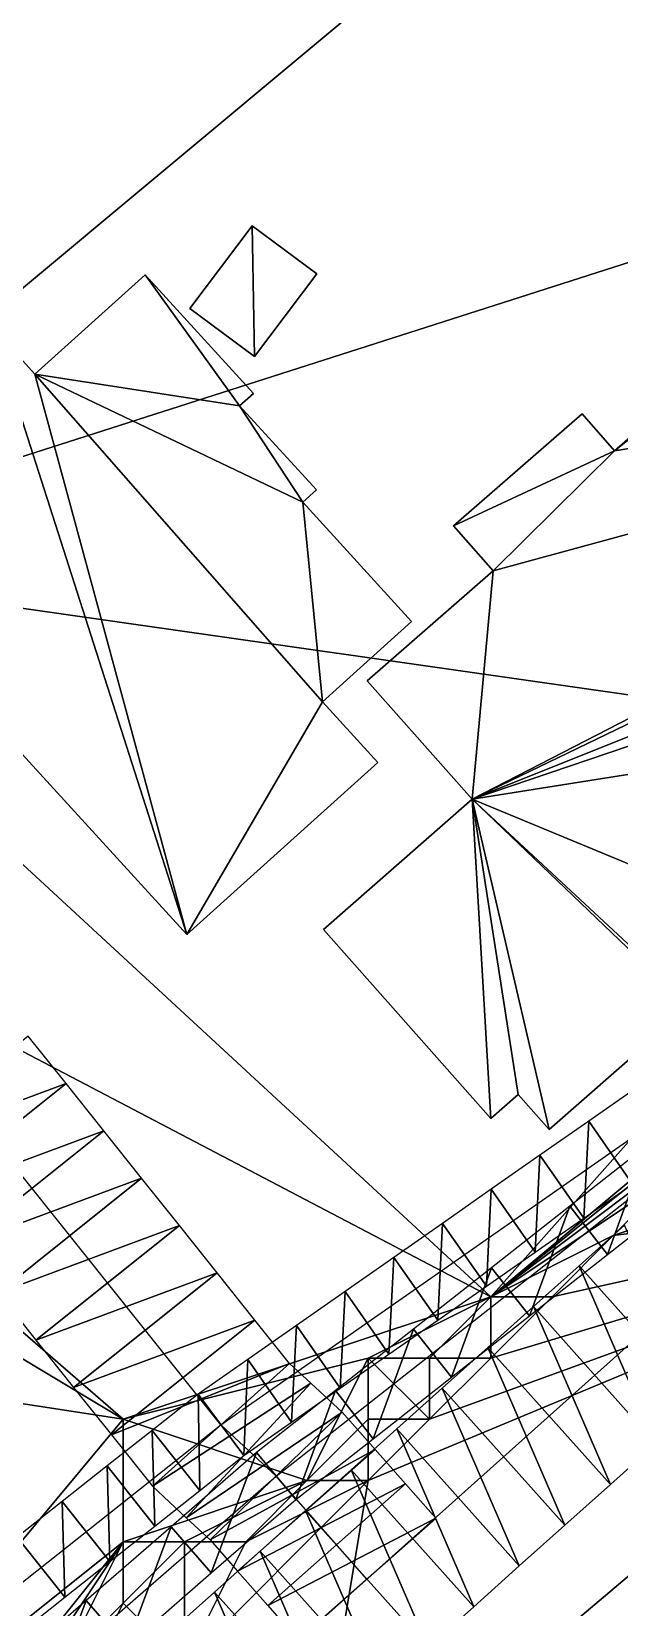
# Model space of a CAD drawing. Header units: metres. Extents: x -1103 to 901, y -902 to 905.
# Drawn here: x -1047 to -1027.8, y 659.9 to 711.3 of the extents above; entities that cross this region are included whole.
import ezdxf

# ---------------------------------------------------------------- set-up
doc = ezdxf.new("R2010")
doc.units = ezdxf.units.M
for name, color, linetype in [('OSM_BUILDING_FOOTPRINTS', 7, 'CONTINUOUS'), ('OSM_BUILDING_ROOFS', 1, 'CONTINUOUS'), ('OSM_BUILDING_WALLS', 8, 'CONTINUOUS'), ('OSM_PATH_AXES', 30, 'CONTINUOUS'), ('OSM_PATH_SURFACE', 30, 'CONTINUOUS'), ('OSM_ROAD_AXES', 2, 'CONTINUOUS'), ('OSM_ROAD_SURFACE', 9, 'CONTINUOUS'), ('OSM_TERRAIN', 3, 'CONTINUOUS'), ('OSM_WATER_SURFACE', 5, 'CONTINUOUS'), ('OSM_WATERWAYS', 5, 'CONTINUOUS')]:
    doc.layers.add(name, color=color, linetype=linetype)

msp = doc.modelspace()

# ---------------------------------------------------------------- linework, layer by layer
at = {"layer": 'OSM_BUILDING_FOOTPRINTS'}
for points in [[(-1037.682, 703.386, 12.999), (-1039.715, 700.688, 12.999), (-1041.827, 702.258, 12.999), (-1039.793, 704.956, 12.999), (-1037.682, 703.386, 12.999)], [(-1054.738, 695.843, 12.975), (-1048.293, 701.65, 12.975), (-1046.889, 700.112, 12.975), (-1043.286, 703.353, 12.975), (-1039.749, 699.482, 12.975), (-1040.202, 699.073, 12.975), (-1037.693, 696.33, 12.975), (-1038.135, 695.932, 12.975), (-1034.586, 692.04, 12.975), (-1037.493, 689.419, 12.975), (-1035.692, 687.439, 12.975), (-1041.926, 681.821, 12.975), (-1054.738, 695.843, 12.975)]]:
    msp.add_polyline3d(points, close=True, dxfattribs=at)
msp.add_polyline3d([(-1025.522, 679.466, 12.221), (-1030.098, 675.462, 12.221), (-1031.104, 676.601, 12.221), (-1031.999, 675.816, 12.221), (-1037.46, 681.987, 12.221), (-1032.608, 686.234, 12.221), (-1036.034, 690.104, 12.221), (-1033.713, 692.128, 12.221), (-1031.922, 693.687, 12.221), (-1033.216, 695.158, 12.221), (-1029.015, 698.819, 12.221), (-1027.965, 697.613, 12.221), (-1025.777, 699.516, 12.221)], dxfattribs=at)
at = {"layer": 'OSM_BUILDING_ROOFS'}
for points in [[(-1013.474, 709.181, 22.221), (-1025.777, 699.516, 22.221), (-1027.965, 697.613, 22.221)], [(-1002.608, 701.673, 22.221), (-1013.474, 709.181, 22.221), (-1027.965, 697.613, 22.221)], [(-1039.715, 700.688, 22.999), (-1039.793, 704.956, 22.999), (-1041.827, 702.258, 22.999)], [(-1039.715, 700.688, 22.999), (-1037.682, 703.386, 22.999), (-1039.793, 704.956, 22.999)], [(-1040.202, 699.073, 53.375), (-1043.286, 703.353, 53.375), (-1046.889, 700.112, 53.375)], [(-1040.202, 699.073, 53.375), (-1039.749, 699.482, 53.375), (-1043.286, 703.353, 53.375)], [(-1048.293, 701.65, 53.375), (-1054.738, 695.843, 53.375), (-1041.926, 681.821, 53.375)], [(-1046.889, 700.112, 53.375), (-1048.293, 701.65, 53.375), (-1041.926, 681.821, 53.375)], [(-1002.608, 701.673, 22.221), (-1031.922, 693.687, 22.221), (-1032.608, 686.234, 22.221)], [(-1032.608, 686.234, 22.221), (-1005.073, 699.527, 22.221), (-1002.608, 701.673, 22.221)], [(-1002.608, 701.673, 22.221), (-1027.965, 697.613, 22.221), (-1031.922, 693.687, 22.221)], [(-1046.889, 700.112, 53.375), (-1041.926, 681.821, 53.375), (-1037.493, 689.419, 53.375)], [(-1046.889, 700.112, 53.375), (-1037.493, 689.419, 53.375), (-1038.135, 695.932, 53.375)], [(-1046.889, 700.112, 53.375), (-1038.135, 695.932, 53.375), (-1040.202, 699.073, 53.375)], [(-1032.608, 686.234, 22.221), (-1009.616, 695.446, 22.221), (-1005.073, 699.527, 22.221)], [(-1038.135, 695.932, 53.375), (-1037.693, 696.33, 53.375), (-1040.202, 699.073, 53.375)], [(-1027.965, 697.613, 22.221), (-1029.015, 698.819, 22.221), (-1033.216, 695.158, 22.221)], [(-1027.965, 697.613, 22.221), (-1033.216, 695.158, 22.221), (-1031.922, 693.687, 22.221)], [(-1037.493, 689.419, 53.375), (-1034.586, 692.04, 53.375), (-1038.135, 695.932, 53.375)], [(-1032.608, 686.234, 22.221), (-1012.258, 693.135, 22.221), (-1009.616, 695.446, 22.221)], [(-1031.922, 693.687, 22.221), (-1033.713, 692.128, 22.221), (-1036.034, 690.104, 22.221)], [(-1031.922, 693.687, 22.221), (-1036.034, 690.104, 22.221), (-1032.608, 686.234, 22.221)], [(-1032.608, 686.234, 22.221), (-1016.48, 688.8, 22.221), (-1012.258, 693.135, 22.221)], [(-1041.926, 681.821, 53.375), (-1035.692, 687.439, 53.375), (-1037.493, 689.419, 53.375)], [(-1032.608, 686.234, 22.221), (-1024.008, 682.684, 22.221), (-1016.48, 688.8, 22.221)], [(-1032.608, 686.234, 22.221), (-1037.46, 681.987, 22.221), (-1031.999, 675.816, 22.221)], [(-1032.608, 686.234, 22.221), (-1031.999, 675.816, 22.221), (-1031.104, 676.601, 22.221)], [(-1032.608, 686.234, 22.221), (-1031.104, 676.601, 22.221), (-1030.098, 675.462, 22.221)], [(-1032.608, 686.234, 22.221), (-1030.098, 675.462, 22.221), (-1025.522, 679.466, 22.221)], [(-1032.608, 686.234, 22.221), (-1025.522, 679.466, 22.221), (-1026.473, 680.538, 22.221)], [(-1032.608, 686.234, 22.221), (-1026.473, 680.538, 22.221), (-1024.008, 682.684, 22.221)]]:
    msp.add_3dface(points, dxfattribs=at)
at = {"layer": 'OSM_BUILDING_WALLS'}
for points in [[(-1039.793, 704.956, 12.999), (-1041.827, 702.258, 12.999), (-1041.827, 702.258, 22.999)], [(-1039.793, 704.956, 12.999), (-1041.827, 702.258, 22.999), (-1039.793, 704.956, 22.999)], [(-1037.682, 703.386, 12.999), (-1039.793, 704.956, 12.999), (-1039.793, 704.956, 22.999)], [(-1037.682, 703.386, 12.999), (-1039.793, 704.956, 22.999), (-1037.682, 703.386, 22.999)], [(-1043.286, 703.353, 12.975), (-1046.889, 700.112, 12.975), (-1046.889, 700.112, 53.375)], [(-1043.286, 703.353, 12.975), (-1046.889, 700.112, 53.375), (-1043.286, 703.353, 53.375)], [(-1039.749, 699.482, 12.975), (-1043.286, 703.353, 12.975), (-1043.286, 703.353, 53.375)], [(-1039.749, 699.482, 12.975), (-1043.286, 703.353, 53.375), (-1039.749, 699.482, 53.375)], [(-1039.715, 700.688, 12.999), (-1037.682, 703.386, 12.999), (-1037.682, 703.386, 22.999)], [(-1039.715, 700.688, 12.999), (-1037.682, 703.386, 22.999), (-1039.715, 700.688, 22.999)], [(-1041.827, 702.258, 12.999), (-1039.715, 700.688, 12.999), (-1039.715, 700.688, 22.999)], [(-1041.827, 702.258, 12.999), (-1039.715, 700.688, 22.999), (-1041.827, 702.258, 22.999)], [(-1046.889, 700.112, 12.975), (-1048.293, 701.65, 12.975), (-1048.293, 701.65, 53.375)], [(-1046.889, 700.112, 12.975), (-1048.293, 701.65, 53.375), (-1046.889, 700.112, 53.375)], [(-1040.202, 699.073, 12.975), (-1039.749, 699.482, 12.975), (-1039.749, 699.482, 53.375)], [(-1040.202, 699.073, 12.975), (-1039.749, 699.482, 53.375), (-1040.202, 699.073, 53.375)], [(-1037.693, 696.33, 12.975), (-1040.202, 699.073, 12.975), (-1040.202, 699.073, 53.375)], [(-1037.693, 696.33, 12.975), (-1040.202, 699.073, 53.375), (-1037.693, 696.33, 53.375)], [(-1025.777, 699.516, 12.221), (-1027.965, 697.613, 12.221), (-1027.965, 697.613, 22.221)], [(-1025.777, 699.516, 12.221), (-1027.965, 697.613, 22.221), (-1025.777, 699.516, 22.221)], [(-1029.015, 698.819, 12.221), (-1033.216, 695.158, 12.221), (-1033.216, 695.158, 22.221)], [(-1029.015, 698.819, 12.221), (-1033.216, 695.158, 22.221), (-1029.015, 698.819, 22.221)], [(-1027.965, 697.613, 12.221), (-1029.015, 698.819, 12.221), (-1029.015, 698.819, 22.221)], [(-1027.965, 697.613, 12.221), (-1029.015, 698.819, 22.221), (-1027.965, 697.613, 22.221)], [(-1038.135, 695.932, 12.975), (-1037.693, 696.33, 12.975), (-1037.693, 696.33, 53.375)], [(-1038.135, 695.932, 12.975), (-1037.693, 696.33, 53.375), (-1038.135, 695.932, 53.375)], [(-1034.586, 692.04, 12.975), (-1038.135, 695.932, 12.975), (-1038.135, 695.932, 53.375)], [(-1034.586, 692.04, 12.975), (-1038.135, 695.932, 53.375), (-1034.586, 692.04, 53.375)], [(-1054.738, 695.843, 12.975), (-1041.926, 681.821, 12.975), (-1041.926, 681.821, 53.375)], [(-1054.738, 695.843, 12.975), (-1041.926, 681.821, 53.375), (-1054.738, 695.843, 53.375)], [(-1033.216, 695.158, 12.221), (-1031.922, 693.687, 12.221), (-1031.922, 693.687, 22.221)], [(-1033.216, 695.158, 12.221), (-1031.922, 693.687, 22.221), (-1033.216, 695.158, 22.221)], [(-1031.922, 693.687, 12.221), (-1033.713, 692.128, 12.221), (-1033.713, 692.128, 22.221)], [(-1031.922, 693.687, 12.221), (-1033.713, 692.128, 22.221), (-1031.922, 693.687, 22.221)], [(-1037.493, 689.419, 12.975), (-1034.586, 692.04, 12.975), (-1034.586, 692.04, 53.375)], [(-1037.493, 689.419, 12.975), (-1034.586, 692.04, 53.375), (-1037.493, 689.419, 53.375)], [(-1033.713, 692.128, 12.221), (-1036.034, 690.104, 12.221), (-1036.034, 690.104, 22.221)], [(-1033.713, 692.128, 12.221), (-1036.034, 690.104, 22.221), (-1033.713, 692.128, 22.221)], [(-1036.034, 690.104, 12.221), (-1032.608, 686.234, 12.221), (-1032.608, 686.234, 22.221)], [(-1036.034, 690.104, 12.221), (-1032.608, 686.234, 22.221), (-1036.034, 690.104, 22.221)], [(-1035.692, 687.439, 12.975), (-1037.493, 689.419, 12.975), (-1037.493, 689.419, 53.375)], [(-1035.692, 687.439, 12.975), (-1037.493, 689.419, 53.375), (-1035.692, 687.439, 53.375)], [(-1041.926, 681.821, 12.975), (-1035.692, 687.439, 12.975), (-1035.692, 687.439, 53.375)], [(-1041.926, 681.821, 12.975), (-1035.692, 687.439, 53.375), (-1041.926, 681.821, 53.375)], [(-1032.608, 686.234, 12.221), (-1037.46, 681.987, 12.221), (-1037.46, 681.987, 22.221)], [(-1032.608, 686.234, 12.221), (-1037.46, 681.987, 22.221), (-1032.608, 686.234, 22.221)], [(-1037.46, 681.987, 12.221), (-1031.999, 675.816, 12.221), (-1031.999, 675.816, 22.221)], [(-1037.46, 681.987, 12.221), (-1031.999, 675.816, 22.221), (-1037.46, 681.987, 22.221)], [(-1030.098, 675.462, 12.221), (-1025.522, 679.466, 12.221), (-1025.522, 679.466, 22.221)], [(-1030.098, 675.462, 12.221), (-1025.522, 679.466, 22.221), (-1030.098, 675.462, 22.221)], [(-1031.999, 675.816, 12.221), (-1031.104, 676.601, 12.221), (-1031.104, 676.601, 22.221)], [(-1031.999, 675.816, 12.221), (-1031.104, 676.601, 22.221), (-1031.999, 675.816, 22.221)], [(-1031.104, 676.601, 12.221), (-1030.098, 675.462, 12.221), (-1030.098, 675.462, 22.221)], [(-1031.104, 676.601, 12.221), (-1030.098, 675.462, 22.221), (-1031.104, 676.601, 22.221)]]:
    msp.add_3dface(points, dxfattribs=at)
at = {"layer": 'OSM_PATH_AXES'}
msp.add_polyline3d([(-1100, 614.436, 14.432), (-1087.268, 623.605, 14.308), (-1078.06, 633.139, 14.564), (-1067.957, 642.251, 14.862), (-1048.149, 660.012, 15.181), (-1040.809, 665.819, 15.149), (-1016.955, 682.474, 14.848), (-1002.165, 695.623, 14.017), (-995.633, 701.905, 13.614), (-969.502, 727.153, 13.249), (-939.922, 752.335, 10.603), (-928.647, 761.138, 10.91), (-915.759, 773.535, 11.003), (-914.134, 779.286, 10.928), (-896.636, 795.267, 11.317), (-876.474, 815.804, 12.38), (-862.911, 828.544, 13.579), (-847.425, 841.428, 15.193), (-839.455, 849.269, 16.005), (-824.367, 862.639, 16.441), (-797.882, 885.355, 14.191), (-795.682, 887.235, 13.984), (-783.048, 898.272, 13.138), (-780.912, 900, 13.035)], dxfattribs=at)
at = {"layer": 'OSM_PATH_SURFACE'}
for points in [[(-1027.371, 673.677, 14.992), (-1027.212, 676.837, 15.062), (-1028.803, 675.726, 15.077)], [(-1028.962, 672.566, 15.041), (-1028.803, 675.726, 15.077), (-1030.393, 674.616, 15.092)], [(-1028.962, 672.566, 15.041), (-1027.371, 673.677, 14.992), (-1028.803, 675.726, 15.077)], [(-1030.552, 671.456, 15.109), (-1030.393, 674.616, 15.092), (-1031.983, 673.506, 15.108)], [(-1030.552, 671.456, 15.109), (-1028.962, 672.566, 15.041), (-1030.393, 674.616, 15.092)], [(-1032.142, 670.345, 15.138), (-1031.983, 673.506, 15.108), (-1033.573, 672.395, 15.123)], [(-1032.142, 670.345, 15.138), (-1030.552, 671.456, 15.109), (-1031.983, 673.506, 15.108)], [(-1033.732, 669.235, 15.189), (-1033.573, 672.395, 15.123), (-1035.164, 671.285, 15.14)], [(-1033.732, 669.235, 15.189), (-1032.142, 670.345, 15.138), (-1033.573, 672.395, 15.123)], [(-1035.323, 668.125, 15.255), (-1035.164, 671.285, 15.14), (-1036.754, 670.175, 15.145)], [(-1035.323, 668.125, 15.255), (-1033.732, 669.235, 15.189), (-1035.164, 671.285, 15.14)], [(-1036.913, 667.014, 15.298), (-1036.754, 670.175, 15.145), (-1038.344, 669.064, 15.15)], [(-1036.913, 667.014, 15.298), (-1035.323, 668.125, 15.255), (-1036.754, 670.175, 15.145)], [(-1038.503, 665.904, 15.274), (-1038.344, 669.064, 15.15), (-1039.934, 667.954, 15.155)], [(-1038.503, 665.904, 15.274), (-1036.913, 667.014, 15.298), (-1038.344, 669.064, 15.15)], [(-1040.064, 664.815, 15.251), (-1039.934, 667.954, 15.155), (-1041.554, 666.822, 15.159)], [(-1040.064, 664.815, 15.251), (-1038.503, 665.904, 15.274), (-1039.934, 667.954, 15.155)], [(-1041.502, 663.677, 15.316), (-1041.554, 666.822, 15.159), (-1043.053, 665.638, 15.188)], [(-1041.502, 663.677, 15.316), (-1040.064, 664.815, 15.251), (-1041.554, 666.822, 15.159)], [(-1042.969, 662.516, 15.39), (-1043.053, 665.638, 15.188), (-1044.52, 664.476, 15.226)], [(-1042.969, 662.516, 15.39), (-1041.502, 663.677, 15.316), (-1043.053, 665.638, 15.188)], [(-1044.437, 661.355, 15.391), (-1044.52, 664.476, 15.226), (-1045.988, 663.315, 15.199)], [(-1044.437, 661.355, 15.391), (-1042.969, 662.516, 15.39), (-1044.52, 664.476, 15.226)], [(-1045.905, 660.193, 15.362), (-1045.988, 663.315, 15.199), (-1047.456, 662.154, 15.189)], [(-1045.905, 660.193, 15.362), (-1044.437, 661.355, 15.391), (-1045.988, 663.315, 15.199)], [(-1047.343, 659.057, 15.337), (-1045.905, 660.193, 15.362), (-1047.456, 662.154, 15.189)]]:
    msp.add_3dface(points, dxfattribs=at)
at = {"layer": 'OSM_ROAD_AXES'}
for points in [[(-1100, 603.586, 14.265), (-1036.045, 660.787, 15.769), (-925.961, 759.247, 11.192), (-846.872, 830.037, 13.274)], [(-1036.045, 660.787, 15.769), (-1039.007, 664.149, 15.207), (-1040.809, 665.819, 15.149), (-1100, 739.96, 14.471)]]:
    msp.add_polyline3d(points, dxfattribs=at)
at = {"layer": 'OSM_ROAD_SURFACE'}
for points in [[(-1045.863, 676.958, 15.104), (-1047.097, 678.503, 15.095), (-1051.786, 674.759, 15.116)], [(-1045.863, 676.958, 15.104), (-1051.786, 674.759, 15.116), (-1050.552, 673.215, 15.12)], [(-1044.63, 675.413, 15.108), (-1045.863, 676.958, 15.104), (-1050.552, 673.215, 15.12)], [(-1044.63, 675.413, 15.108), (-1050.552, 673.215, 15.12), (-1049.319, 671.67, 15.123)], [(-1043.397, 673.869, 15.111), (-1044.63, 675.413, 15.108), (-1049.319, 671.67, 15.123)], [(-1043.397, 673.869, 15.111), (-1049.319, 671.67, 15.123), (-1048.086, 670.125, 15.126)], [(-1042.164, 672.324, 15.114), (-1043.397, 673.869, 15.111), (-1048.086, 670.125, 15.126)], [(-1042.164, 672.324, 15.114), (-1048.086, 670.125, 15.126), (-1046.853, 668.581, 15.13)], [(-1040.931, 670.78, 15.117), (-1042.164, 672.324, 15.114), (-1046.853, 668.581, 15.13)], [(-1025.119, 666.534, 15.879), (-1027.631, 672.337, 15.872), (-1029.119, 671.006, 15.819)], [(-1040.931, 670.78, 15.117), (-1046.853, 668.581, 15.13), (-1045.62, 667.036, 15.146)], [(-1039.698, 669.235, 15.121), (-1040.931, 670.78, 15.117), (-1045.62, 667.036, 15.146)], [(-1026.607, 665.203, 15.874), (-1029.119, 671.006, 15.819), (-1030.607, 669.676, 15.743)], [(-1026.607, 665.203, 15.874), (-1025.119, 666.534, 15.879), (-1029.119, 671.006, 15.819)], [(-1039.698, 669.235, 15.121), (-1045.62, 667.036, 15.146), (-1044.387, 665.491, 15.14)], [(-1038.576, 667.822, 15.124), (-1039.698, 669.235, 15.121), (-1044.387, 665.491, 15.14)], [(-1028.094, 663.873, 15.869), (-1030.607, 669.676, 15.743), (-1032.094, 668.345, 15.669)], [(-1028.094, 663.873, 15.869), (-1026.607, 665.203, 15.874), (-1030.607, 669.676, 15.743)], [(-1029.582, 662.542, 15.864), (-1032.094, 668.345, 15.669), (-1033.582, 667.015, 15.59)], [(-1029.582, 662.542, 15.864), (-1028.094, 663.873, 15.869), (-1032.094, 668.345, 15.669)], [(-1038.576, 667.822, 15.124), (-1044.387, 665.491, 15.14), (-1043.043, 663.816, 15.276)], [(-1037.869, 667.184, 15.247), (-1038.576, 667.822, 15.124), (-1043.043, 663.816, 15.276)], [(-1037.869, 667.184, 15.247), (-1043.043, 663.816, 15.276), (-1041.947, 662.783, 15.343)], [(-1036.849, 666.233, 15.271), (-1037.869, 667.184, 15.247), (-1041.947, 662.783, 15.343)], [(-1031.07, 661.212, 15.859), (-1033.582, 667.015, 15.59), (-1035.07, 665.684, 15.57)], [(-1031.07, 661.212, 15.859), (-1029.582, 662.542, 15.864), (-1033.582, 667.015, 15.59)], [(-1036.849, 666.233, 15.271), (-1041.947, 662.783, 15.343), (-1041.165, 662.065, 15.177)], [(-1035.769, 665.011, 15.562), (-1036.849, 666.233, 15.271), (-1041.165, 662.065, 15.177)], [(-1032.557, 659.881, 15.854), (-1035.07, 665.684, 15.57), (-1036.557, 664.353, 15.544)], [(-1032.557, 659.881, 15.854), (-1031.07, 661.212, 15.859), (-1035.07, 665.684, 15.57)], [(-1035.769, 665.011, 15.562), (-1041.165, 662.065, 15.177), (-1040.271, 661.045, 15.448)], [(-1034.781, 663.891, 15.812), (-1035.769, 665.011, 15.562), (-1040.271, 661.045, 15.448)], [(-1034.045, 658.551, 15.849), (-1036.557, 664.353, 15.544), (-1038.045, 663.023, 15.516)], [(-1034.045, 658.551, 15.849), (-1032.557, 659.881, 15.854), (-1036.557, 664.353, 15.544)], [(-1034.781, 663.891, 15.812), (-1040.271, 661.045, 15.448), (-1039.283, 659.924, 15.8)], [(-1033.794, 662.77, 15.827), (-1034.781, 663.891, 15.812), (-1039.283, 659.924, 15.8)], [(-1035.532, 657.22, 15.844), (-1038.045, 663.023, 15.516), (-1039.532, 661.693, 15.473)], [(-1035.532, 657.22, 15.844), (-1034.045, 658.551, 15.849), (-1038.045, 663.023, 15.516)], [(-1033.794, 662.77, 15.827), (-1039.283, 659.924, 15.8), (-1038.296, 658.803, 15.814)], [(-1037.02, 655.89, 15.839), (-1039.532, 661.693, 15.473), (-1041.019, 660.362, 15.467)], [(-1037.02, 655.89, 15.839), (-1035.532, 657.22, 15.844), (-1039.532, 661.693, 15.473)], [(-1038.507, 654.56, 15.836), (-1041.019, 660.362, 15.467), (-1042.507, 659.032, 15.51)], [(-1038.507, 654.56, 15.836), (-1037.02, 655.89, 15.839), (-1041.019, 660.362, 15.467)]]:
    msp.add_3dface(points, dxfattribs=at)
at = {"layer": 'OSM_TERRAIN'}
for points in [[(-1044, 728, 14.849), (-1058, 694, 14.911), (-1038, 738, 14.88)], [(-1058, 694, 14.911), (-1022, 724, 14.917), (-1038, 738, 14.88)], [(-1062, 714, 14.111), (-1058, 694, 14.911), (-1044, 728, 14.849)], [(-1058, 694, 14.911), (-1008, 710, 14.769), (-1022, 724, 14.917)], [(-1058, 694, 14.911), (-1016, 688, 14.842), (-1008, 710, 14.769)], [(-1032, 670, 15.061), (-1058, 694, 14.911), (-1074, 692, 15.038)], [(-1058, 694, 14.911), (-1032, 670, 15.061), (-1016, 688, 14.842)], [(-1074, 684, 15.341), (-1044, 666, 15.084), (-1074, 692, 15.038)], [(-1044, 666, 15.084), (-1032, 670, 15.061), (-1074, 692, 15.038)], [(-1020, 680, 14.657), (-1016, 688, 14.842), (-1032, 670, 15.061)], [(-1044, 666, 15.084), (-1074, 684, 15.341), (-1070, 670, 15.143)], [(-1022, 678, 14.739), (-1020, 680, 14.657), (-1032, 670, 15.061)], [(-1032, 670, 15.061), (-1024, 676, 14.812), (-1022, 678, 14.739)], [(-1026, 674, 15.783), (-1024, 676, 14.812), (-1032, 670, 15.061)], [(-1038, 652, 15.804), (-1016, 652, 15.915), (-1012, 674, 15.898)], [(-1038, 652, 15.804), (-1012, 674, 15.898), (-1036, 664, 15.751)], [(-1036, 664, 15.751), (-1012, 674, 15.898), (-1034, 666, 15.75)], [(-1034, 666, 15.75), (-1012, 674, 15.898), (-1032, 668, 15.778)], [(-1012, 674, 15.898), (-1030, 670, 15.801), (-1032, 668, 15.778)], [(-1028, 672, 15.829), (-1026, 674, 15.783), (-1032, 670, 15.061)], [(-1030, 670, 15.801), (-1012, 674, 15.898), (-1028, 672, 15.829)], [(-1012, 674, 15.898), (-1022, 674, 15.838), (-1028, 672, 15.829)], [(-1028, 672, 15.829), (-1022, 674, 15.838), (-1026, 674, 15.783)], [(-1030, 670, 15.801), (-1028, 672, 15.829), (-1032, 670, 15.061)], [(-1054, 654, 15.16), (-1044, 666, 15.084), (-1070, 670, 15.143)], [(-1044, 666, 15.084), (-1036, 668, 15.229), (-1032, 670, 15.061)], [(-1036, 668, 15.229), (-1034, 668, 15.027), (-1032, 670, 15.061)], [(-1034, 668, 15.027), (-1032, 668, 15.778), (-1032, 670, 15.061)], [(-1032, 668, 15.778), (-1030, 670, 15.801), (-1032, 670, 15.061)], [(-1038, 664, 15.218), (-1036, 668, 15.229), (-1044, 666, 15.084)], [(-1038, 664, 15.218), (-1036, 666, 15.14), (-1036, 668, 15.229)], [(-1036, 666, 15.14), (-1034, 666, 15.75), (-1036, 668, 15.229)], [(-1034, 666, 15.75), (-1034, 668, 15.027), (-1036, 668, 15.229)], [(-1034, 666, 15.75), (-1032, 668, 15.778), (-1034, 668, 15.027)], [(-1044, 662, 15.343), (-1044, 666, 15.084), (-1054, 654, 15.16)], [(-1044, 662, 15.343), (-1038, 664, 15.218), (-1044, 666, 15.084)], [(-1036, 664, 15.751), (-1036, 666, 15.14), (-1038, 664, 15.218)], [(-1036, 664, 15.751), (-1034, 666, 15.75), (-1036, 666, 15.14)], [(-1042, 662, 15.07), (-1038, 664, 15.218), (-1044, 662, 15.343)], [(-1042, 658, 15.741), (-1036, 664, 15.751), (-1040, 662, 15.218)], [(-1042, 658, 15.741), (-1038, 652, 15.804), (-1036, 664, 15.751)], [(-1042, 662, 15.07), (-1040, 662, 15.218), (-1038, 664, 15.218)], [(-1040, 662, 15.218), (-1036, 664, 15.751), (-1038, 664, 15.218)], [(-1054, 654, 15.16), (-1052, 652, 14.863), (-1044, 662, 15.343)], [(-1052, 652, 14.863), (-1048, 656, 15.044), (-1044, 662, 15.343)], [(-1048, 656, 15.044), (-1046, 658, 15.068), (-1044, 662, 15.343)], [(-1046, 658, 15.068), (-1044, 660, 14.977), (-1044, 662, 15.343)], [(-1044, 660, 14.977), (-1042, 658, 15.741), (-1042, 662, 15.07)], [(-1044, 660, 14.977), (-1042, 662, 15.07), (-1044, 662, 15.343)], [(-1042, 658, 15.741), (-1040, 662, 15.218), (-1042, 662, 15.07)], [(-1046, 658, 15.068), (-1046, 656, 15.651), (-1044, 660, 14.977)], [(-1046, 656, 15.651), (-1042, 658, 15.741), (-1044, 660, 14.977)]]:
    msp.add_3dface(points, dxfattribs=at)
at = {"layer": 'OSM_WATER_SURFACE'}
for points in [[(-1028.185, 671.378, 15.872), (-1026.894, 674.934, 15.448), (-1029.42, 672.951, 15.448)], [(-1028.185, 671.378, 15.872), (-1025.608, 673.402, 15.86), (-1026.894, 674.934, 15.448)], [(-1030.736, 669.374, 15.803), (-1029.42, 672.951, 15.448), (-1031.971, 670.947, 15.432)], [(-1030.736, 669.374, 15.803), (-1028.185, 671.378, 15.872), (-1029.42, 672.951, 15.448)], [(-1033.287, 667.37, 15.572), (-1031.971, 670.947, 15.432), (-1034.523, 668.943, 15.409)], [(-1033.287, 667.37, 15.572), (-1030.736, 669.374, 15.803), (-1031.971, 670.947, 15.432)], [(-1035.838, 665.366, 15.433), (-1034.523, 668.943, 15.409), (-1037.074, 666.939, 15.389)], [(-1035.838, 665.366, 15.433), (-1033.287, 667.37, 15.572), (-1034.523, 668.943, 15.409)], [(-1038.369, 663.379, 15.375), (-1037.074, 666.939, 15.389), (-1039.646, 664.918, 15.375)], [(-1038.369, 663.379, 15.375), (-1035.838, 665.366, 15.433), (-1037.074, 666.939, 15.389)], [(-1041.123, 660.984, 15.355), (-1039.646, 664.918, 15.375), (-1042.435, 662.493, 15.354)], [(-1041.123, 660.984, 15.355), (-1038.369, 663.379, 15.375), (-1039.646, 664.918, 15.375)], [(-1043.895, 658.574, 15.384), (-1042.435, 662.493, 15.354), (-1045.207, 660.083, 15.316)], [(-1043.895, 658.574, 15.384), (-1041.123, 660.984, 15.355), (-1042.435, 662.493, 15.354)], [(-1046.666, 656.164, 15.451), (-1045.207, 660.083, 15.316), (-1047.979, 657.673, 15.245)], [(-1046.666, 656.164, 15.451), (-1043.895, 658.574, 15.384), (-1045.207, 660.083, 15.316)]]:
    msp.add_3dface(points, dxfattribs=at)
at = {"layer": 'OSM_WATERWAYS'}
msp.add_polyline3d([(-1100, 611.359, 14.098), (-1095.724, 614.714, 14.289), (-1072.268, 635.229, 14.39), (-1039.007, 664.149, 15.207), (-1026.251, 674.168, 15.142), (-1002.165, 695.623, 14.017), (-992.173, 704.847, 13.826), (-956.083, 734.32, 11.906), (-915.759, 773.535, 11.003), (-894.325, 790.987, 11.427), (-854.93, 825.049, 12.947), (-800.7, 874.152, 15.088), (-793.604, 880.223, 14.665), (-778.991, 892.742, 13.657), (-773.033, 898.349, 13.242), (-771.066, 900, 13.12)], dxfattribs=at)

doc.saveas('drawing.dxf')
